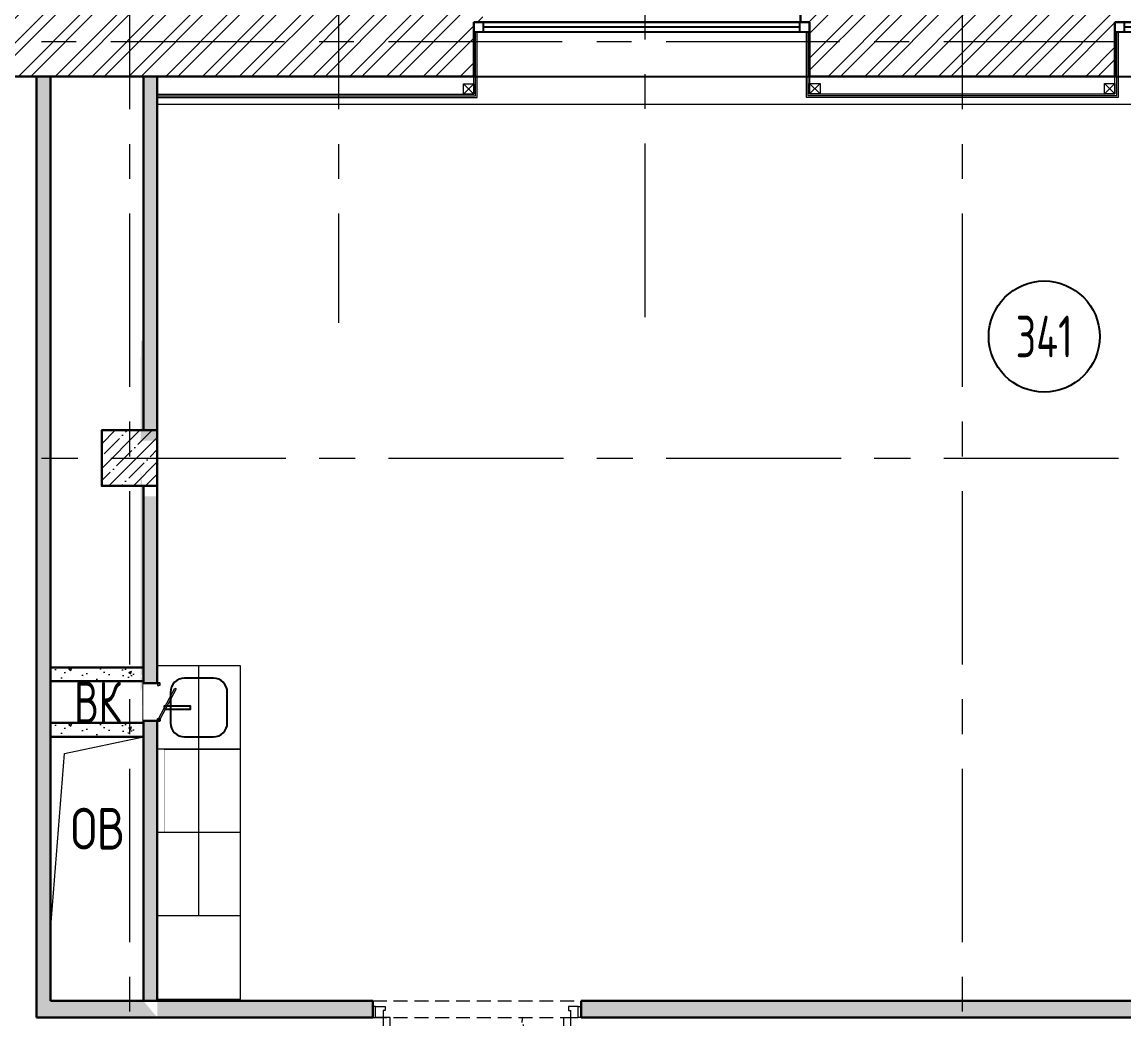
# Model space of a CAD drawing. Header units: millimetres. Extents: x -265044 to 366616, y 0 to 292181.
# Drawn here: x 86868 to 94807, y 120561 to 127742 of the extents above; entities that cross this region are included whole.
import ezdxf
from ezdxf import colors
from ezdxf.entities.mleader import LeaderData, LeaderLine
from ezdxf.enums import TextEntityAlignment as Align
from ezdxf.math import Vec2, Vec3

# ---------------------------------------------------------------- set-up
doc = ezdxf.new("R2010")
doc.units = ezdxf.units.MM
doc.header["$MEASUREMENT"] = 0
doc.set_wipeout_variables(frame=1)
for name, pattern in [('ACAD_ISO03W100', [30, 12, -18]), ('ADSK_Штриховая_ш2 п1', [3, 2, -1]), ('CENTER', [2, 1.25, -0.25, 0.25, -0.25])]:
    doc.linetypes.add(name, pattern=pattern)
doc.layers.get('0').update_dxf_attribs({"color": 250, "lineweight": 9})
for name, color, linetype, lineweight in [('_0', 250, 'Continuous', 9), ('АР_Двери', 5, 'Continuous', 18), ('АР_Колонны', 5, 'Continuous', 30), ('АР_Колонны Штрих', 250, 'Continuous', 5), ('АР_Маркер экспликации', 239, 'Continuous', 13), ('АР_Номер помещения', 1, 'Continuous', 25), ('АР_Оси', 193, 'Continuous', 9), ('АР_Отметки', 250, 'Continuous', 15), ('АР_Перегородки газоблок', 165, 'Continuous', 30), ('АР_Перегородки газоблок_Штрих', 165, 'Continuous', 5), ('АР_Подоконники', 163, 'Continuous', 9), ('АР_Помещения_площадь', 19, 'Continuous', 9), ('АР_Сущ Несущая стена', 202, 'Continuous', 30), ('АР_тонкая линия', 250, 'Continuous', 0), ('АР_Штриховка кирпич', 250, 'Continuous', 9), ('ТХ_мебель передв', 250, 'Continuous', 13), ('ТХ_мебель_стац', 250, 'Continuous', 13)]:
    doc.layers.add(name, color=color, linetype=linetype, lineweight=lineweight)
for name, color, linetype in [('АР_новое окно', 160, 'Continuous'), ('АР_Отверстия', 251, 'Continuous'), ('ТХ_ВК_оборуд.ТХ', 250, 'Continuous')]:
    doc.layers.add(name, color=color, linetype=linetype)
doc.styles.add('ICOCPEUR', font='isocpeur.ttf')
doc.styles.add('ISOCPEUR', font='isocpeur.ttf', dxfattribs={"width": 0.7})
doc.styles.get("Standard").update_dxf_attribs({"font": 'isocpeur.ttf'})
pattern_1 = [(50, (0, 0), (215.17805, -18.82564), [22.5, -247.5]), (355, (0, 0), (-41.6254, 225.65764), [18, -198]), (100.45144, (17.93, -1.57), (173.55265, 206.832), [19.12206, -210.34263]), (46.1842, (0, 60), (320.1724, -49.6558), [33.75, -371.25]), (96.63564, (26.68, 55.86), (280.3986, 292.2356), [28.6831, -315.5141]), (351.18416, (0, 60), (280.3986, 292.2356), [27, -297]), (21, (30, 45), (179.07212, -120.78567), [22.5, -247.5]), (326, (30, 45), (72.9946, 217.545), [18, -198]), (71.45144, (44.92, 34.93), (252.0667, 96.75935), [19.12206, -210.34263]), (37.5, (0, 0), (3.647957, 99.868156), [0, -195.6, 0, -201, 0, -198.75]), (7.5, (0, 0), (78.92086, 118.323514), [0, -114.6, 0, -191.1, 0, -75.75]), (327.5, (-66.9, 0), (160.14673, -6.76646), [0, -75, 0, -234, 0, -310.5]), (317.5, (-96.9, 0), (174.95585, 30.0315), [0, -97.5, 0, -155.4, 0, -220.5])]

# ---------------------------------------------------------------- blocks, each defined once
blk = doc.blocks.new('*U156')
at = {"layer": 'АР_новое окно', "color": 8, "lineweight": 20}
for p, q in [((0, 3800), (-70, 3800)), ((0, 0), (-70, 0))]:
    blk.add_line(p, q, dxfattribs=at)
at = {"layer": 'АР_новое окно', "color": 8}
for p, q in [((-70, 3800), (-70, 0)), ((-70, 0), (-70, 3800)), ((0, 3800), (0, 0)), ((0, 3730), (-70, 3730)), ((-35, 3730), (-35, 70)), ((0, 70), (-70, 70))]:
    blk.add_line(p, q, dxfattribs=at)
blk = doc.blocks.new('*U157')
at = {"layer": 'АР_новое окно', "color": 8, "lineweight": 20}
for p, q in [((0, 2420), (-70, 2420)), ((0, 0), (-70, 0))]:
    blk.add_line(p, q, dxfattribs=at)
at = {"layer": 'АР_новое окно', "color": 8}
for p, q in [((-70, 2420), (-70, 0)), ((-70, 0), (-70, 2420)), ((0, 2420), (0, 0)), ((0, 2350), (-70, 2350)), ((-35, 2350), (-35, 70)), ((0, 70), (-70, 70))]:
    blk.add_line(p, q, dxfattribs=at)
blk = doc.blocks.new('*U223')
at = {"layer": 'АР_Номер помещения', "color": 8}
blk.add_circle((-22384.8, 1499.6), 400, dxfattribs=at)
at = {"layer": 'АР_Помещения_площадь', "color": 8}
blk.add_line((-18638.4, -2917.4), (-19060.7, -2917.4), dxfattribs=at)
at = {"color": 8, "style": 'ISOCPEUR', "width": 0.7, "flags": 1}
blk.add_attdef('КАТЕГОРИЯ', (-499.2, -2092.2), '', height=250, dxfattribs=at)
at = {"layer": 'АР_Номер помещения', "color": 8, "style": 'ISOCPEUR', "width": 0.7}
blk.add_attdef('НОМЕР_ПОМЕЩЕНИЯ', text='', height=300, dxfattribs=at).set_placement((-22384.8, 1499.6), align=Align.MIDDLE_CENTER)
at = {"layer": 'АР_Помещения_площадь', "color": 8, "lineweight": 30, "width": 0.7, "flags": 104}
blk.add_attdef('ИМЯ_ПОМЕЩЕНИЯ', text='', height=100, dxfattribs=at).set_placement((157.6, 1217.1), align=Align.MIDDLE_CENTER)
at = {"layer": 'АР_Помещения_площадь', "color": 8, "style": 'ISOCPEUR', "width": 0.7}
blk.add_attdef('ПЛОЩАДЬ_ПОМЕЩЕНИЯ', text='', height=200, dxfattribs=at).set_placement((-18633.5, -2670.8), align=Align.MIDDLE_RIGHT)
blk = doc.blocks.new('_DotSmall')
at = {"color": 8, "linetype": 'ByBlock', "const_width": 0.5}
blk.add_lwpolyline([(-0.0625, 0, 1), (0.0625, 0, 1)], format="xyb", close=True, dxfattribs=at)
blk = doc.blocks.new('кухня тип 3')
at = {"color": 8, "ltscale": 100}
for p, q in [((209139.5, 25435.9), (209139.5, 24835.9)), ((209739.5, 25435.9), (209739.5, 24835.9)), ((210339.5, 25435.9), (210339.5, 24835.9)), ((209139.5, 25135.9), (210939.5, 25135.9))]:
    blk.add_line(p, q, dxfattribs=at)
blk.add_lwpolyline([(210939.5, 24835.9), (208539.5, 24835.9), (208539.5, 25435.9), (210939.5, 25435.9)], close=True, dxfattribs=at)
at = {"layer": 'ТХ_ВК_оборуд.ТХ', "color": 8, "ltscale": 100}
blk.add_lwpolyline([(210528.3, 25340.3), (210750.8, 25340.3, -0.414214), (210850.8, 25240.3), (210850.8, 25031.6, -0.414214), (210750.8, 24931.6), (210528.3, 24931.6, -0.414214), (210428.3, 25031.6), (210428.3, 25240.3, -0.414214)], format="xyb", close=True, dxfattribs=at)
blk.add_lwpolyline([(210626.3, 24887.9), (210652.8, 24887.9), (210652.8, 25073.5), (210626.3, 25073.5)], close=True, dxfattribs=at)
blk = doc.blocks.new('Полуторная_на лестницу')
at = {"color": 8}
for points in [[(75, 80), (75, 1080), (124.9, 1080), (124.9, 80)], [(1375.1, 430), (1375.1, 80), (1425, 80), (1425, 430)]]:
    blk.add_lwpolyline(points, close=True, dxfattribs=at)
for points in [[(0, 0), (0, 80), (20, 80), (20, 0), (0, 0)], [(20, 80), (20, 0), (90, 0), (90, 30), (75, 30), (75, 80), (20, 80)], [(1480, 80), (1480, 0), (1410, 0), (1410, 30), (1425, 30), (1425, 80), (1480, 80)], [(1500, 0), (1500, 80), (1480, 80), (1480, 0), (1500, 0)]]:
    blk.add_lwpolyline(points, dxfattribs=at)
at = {"color": 8, "linetype": 'ACAD_ISO03W100', "ltscale": 3}
for centre, radius, start, end in [((75, 80), 1000, 0, 90), ((1465.4, 39.6), 392.5, 95.90754, 174.09246)]:
    blk.add_arc(centre, radius, start, end, dxfattribs=at)
blk = doc.blocks.new('A$Ce02d65bd')
at = {"color": 8, "ltscale": 100}
for points in [[(0, 0), (0, 75), (75, 75), (75, 0), (0, 0)], [(0, 0), (75, 75)], [(0, 75), (75, 0)]]:
    blk.add_lwpolyline(points, dxfattribs=at)
blk = doc.blocks.new('*U1545')
at = {"color": 8}
blk.add_wipeout([(-565, 60), (445, 60), (445, -388), (-565, -388)], dxfattribs=at)
for p, q in [((-530, 60), (-565, 60)), ((-550, 60), (-550, -10)), ((-550, -10), (-550, 60)), ((-510, 60), (-530, 60)), ((-510, 20), (-510, 60)), ((-500, 20), (-510, 20)), ((-500, -10), (-500, 20)), ((380, -10), (380, 20)), ((380, 20), (390, 20)), ((390, 20), (390, 60)), ((390, 60), (410, 60)), ((410, 60), (445, 60)), ((430, 60), (430, -10)), ((430, -10), (430, 60)), ((-565, -10), (-530, -10)), ((-530, -10), (-500, -10)), ((410, -10), (380, -10)), ((445, -10), (410, -10))]:
    blk.add_line(p, q, dxfattribs=at)
at = {"color": 8, "lineweight": 30}
for p, q in [((-565, 60), (-565, -388)), ((445, 60), (445, -388))]:
    blk.add_line(p, q, dxfattribs=at)
at = {"color": 8}
blk.add_lwpolyline([(389, 60), (370, 25), (-424, 448), (-406, 483)], close=True, dxfattribs=at)

msp = doc.modelspace()

# ---------------------------------------------------------------- hatches: boundary and pattern name
at = {"layer": 'АР_Колонны Штрих', "ltscale": 100}
h = msp.add_hatch(dxfattribs=at)
h.set_pattern_fill('ANSI35', color=8, scale=500)
h.set_pattern_definition([(45, (-869609.7, 164672.16), (-88.388348, 88.388348), []), (45, (-869521.31, 164672.16), (-88.388348, 88.388348), [156.25, -31.25, 0, -31.25])])
h.paths.add_polyline_path([(87842.4, 124800.7), (87442.4, 124800.7), (87442.4, 124400.7), (87842.4, 124400.7)])
at = {"layer": 'АР_Перегородки газоблок_Штрих', "ltscale": 100}
h = msp.add_hatch(dxfattribs=at)
h.set_pattern_fill('AR-CONC', color=8, scale=30)
h.set_pattern_definition([(50, (-0.07, -2539.68), (215.17805, -18.82564), [22.5, -247.5]), (355, (-0.07, -2539.68), (-41.6254, 225.65764), [18, -198]), (100.45144, (17.86, -2541.25), (173.55265, 206.832), [19.12206, -210.34263]), (46.1842, (-0.07, -2479.68), (320.1724, -49.6558), [33.75, -371.25]), (96.63564, (26.6, -2483.82), (280.3986, 292.2356), [28.6831, -315.5141]), (351.18416, (-0.07, -2479.68), (280.3986, 292.2356), [27, -297]), (21, (29.93, -2494.68), (179.07212, -120.78567), [22.5, -247.5]), (326, (29.93, -2494.68), (72.9946, 217.545), [18, -198]), (71.45144, (44.86, -2504.75), (252.0667, 96.75935), [19.12206, -210.34263]), (37.5, (-0.07, -2539.68), (3.647957, 99.868156), [0, -195.6, 0, -201, 0, -198.75]), (7.5, (-0.07, -2539.68), (78.92086, 118.32351), [0, -114.6, 0, -191.1, 0, -75.75]), (327.5, (-66.97, -2539.68), (160.14673, -6.76646), [0, -75, 0, -234, 0, -310.5]), (317.5, (-96.97, -2539.68), (174.95585, 30.0315), [0, -97.5, 0, -155.4, 0, -220.5])])
h.paths.add_polyline_path([(87742.4, 120690.7), (87072.3, 120690.7), (87072.4, 127350.7), (86972.4, 127350.7), (86972.4, 120570.8), (87842.4, 120570.8)])
h = msp.add_hatch(dxfattribs=at)
h.set_pattern_fill('AR-CONC', color=8, scale=30)
h.set_pattern_definition(pattern_1)
h.paths.add_polyline_path([(87842.4, 124725.3), (87842.4, 124525.3), (87722.4, 124525.3), (87722.4, 124725.3)], flags=16)
h.paths.add_polyline_path([(87842.4, 124325.3), (87742.4, 124325.3), (87722.4, 124525.3), (87842.4, 124525.3)], flags=16)
h.paths.add_polyline_path([(87842.4, 127350.7), (87742.4, 127350.7), (87742.4, 125447.8), (87724.1, 125447.8), (87724.1, 125327.8), (87722.4, 125327.8), (87722.4, 123035.6), (87742.3, 122992.8), (87722.2, 122915.6), (87722.2, 123035.6), (87732.4, 123035.6), (87742.4, 120690.7), (87842.4, 120690.7), (87842.4, 120570.7), (89395.3, 120570.7), (89395.3, 120690.7), (87842.4, 120690.7)])
h = msp.add_hatch(dxfattribs=at)
h.set_pattern_fill('AR-CONC', color=8, scale=30)
h.set_pattern_definition([(50, (-0.07, -641.58), (215.17805, -18.82564), [22.5, -247.5]), (355, (-0.07, -641.58), (-41.6254, 225.65764), [18, -198]), (100.45144, (17.86, -643.15), (173.55265, 206.832), [19.12206, -210.34263]), (46.1842, (-0.07, -581.58), (320.1724, -49.6558), [33.75, -371.25]), (96.63564, (26.6, -585.72), (280.3986, 292.2356), [28.6831, -315.5141]), (351.18416, (-0.07, -581.58), (280.3986, 292.2356), [27, -297]), (21, (29.93, -596.58), (179.07212, -120.78567), [22.5, -247.5]), (326, (29.93, -596.58), (72.9946, 217.545), [18, -198]), (71.45144, (44.86, -606.65), (252.0667, 96.75935), [19.12206, -210.34263]), (37.5, (-0.07, -641.58), (3.647957, 99.868156), [0, -195.6, 0, -201, 0, -198.75]), (7.5, (-0.07, -641.58), (78.92086, 118.32351), [0, -114.6, 0, -191.1, 0, -75.75]), (327.5, (-66.97, -641.58), (160.14673, -6.76646), [0, -75, 0, -234, 0, -310.5]), (317.5, (-96.97, -641.58), (174.95585, 30.0315), [0, -97.5, 0, -155.4, 0, -220.5])])
h.paths.add_polyline_path([(87742.3, 123092.8), (87072.4, 123092.8), (87072.3, 122992.8), (87742.3, 122992.8)])
h = msp.add_hatch(dxfattribs=at)
h.set_pattern_fill('AR-CONC', color=8, scale=30)
h.set_pattern_definition([(50, (-0.07, -1041.58), (215.17805, -18.82564), [22.5, -247.5]), (355, (-0.07, -1041.58), (-41.6254, 225.65764), [18, -198]), (100.45144, (17.86, -1043.15), (173.55265, 206.832), [19.12206, -210.34263]), (46.1842, (-0.07, -981.58), (320.1724, -49.6558), [33.75, -371.25]), (96.63564, (26.6, -985.72), (280.3986, 292.2356), [28.6831, -315.5141]), (351.18416, (-0.07, -981.58), (280.3986, 292.2356), [27, -297]), (21, (29.93, -996.58), (179.07212, -120.78567), [22.5, -247.5]), (326, (29.93, -996.58), (72.9946, 217.545), [18, -198]), (71.45144, (44.86, -1006.65), (252.0667, 96.75935), [19.12206, -210.34263]), (37.5, (-0.07, -1041.58), (3.647957, 99.868156), [0, -195.6, 0, -201, 0, -198.75]), (7.5, (-0.07, -1041.58), (78.92086, 118.32351), [0, -114.6, 0, -191.1, 0, -75.75]), (327.5, (-66.97, -1041.58), (160.14673, -6.76646), [0, -75, 0, -234, 0, -310.5]), (317.5, (-96.97, -1041.58), (174.95585, 30.0315), [0, -97.5, 0, -155.4, 0, -220.5])])
h.paths.add_polyline_path([(87742.3, 122692.8), (87072.3, 122692.8), (87072.3, 122592.8), (87742.3, 122592.8)])
at = {"layer": 'АР_Перегородки газоблок_Штрих', "ltscale": 500}
h = msp.add_hatch(dxfattribs=at)
h.set_pattern_fill('AR-CONC', color=8, scale=30)
h.set_pattern_definition(pattern_1)
h.paths.add_polyline_path([(93642.4, 120690.7), (90896.3, 120690.7), (90896.3, 120570.7), (93642.4, 120570.7)])
h.paths.add_polyline_path([(99771.2, 120690.7), (93642.4, 120690.7), (93642.4, 120570.7), (99771.2, 120570.7)])
at = {"layer": 'АР_Штриховка кирпич', "ltscale": 100}
h = msp.add_hatch(dxfattribs=at)
h.set_pattern_fill('ANSI32', color=8, scale=500)
h.set_pattern_definition([(45, (-901740.22, 164426.86), (-132.58252, 132.58252), []), (45, (-901651.84, 164426.86), (-132.58252, 132.58252), [])])
h.paths.add_polyline_path([(90999.3, 128908.6), (90962.3, 128908.6)])
h.paths.add_polyline_path([(90122.4, 127350.7), (90122.4, 127741.8), (90187.4, 127741.8), (90187.4, 127860.7), (89402.4, 127860.7), (89402.4, 131370.7), (88377.4, 131370.7), (88377.4, 130860.7), (88892.4, 130860.7), (88892.4, 127860.7), (83697.4, 127860.7), (83697.4, 127350.7)])
h.paths.add_polyline_path([(92542.4, 127741.8), (92542.4, 127350.7), (94742.4, 127350.7), (94742.4, 127860.7), (92477.4, 127860.7), (92477.4, 127741.8)])

# ---------------------------------------------------------------- linework, layer by layer
at = {"color": 8}
for points in [[(87842.4, 127210.3), (90134.9, 127210.3), (90134.9, 127669.6)], [(87842.4, 127197.8), (90147.4, 127197.8), (90147.4, 127669.6)], [(92517.4, 127671.8), (92517.4, 127200), (94767.4, 127200), (94767.4, 127671.8)], [(92529.9, 127671.8), (92529.9, 127212.5), (94754.9, 127212.5), (94754.9, 127671.8)], [(92542.4, 127741.8), (92542.4, 127225), (94742.4, 127225), (94742.4, 127602.8)], [(87842.4, 127222.8), (90122.4, 127222.8), (90122.4, 127600.7)]]:
    msp.add_lwpolyline(points, dxfattribs=at)
at = {"layer": 'АР_Колонны', "color": 8, "ltscale": 100}
msp.add_lwpolyline([(87842.4, 124800.7), (87842.4, 124400.7), (87442.4, 124400.7), (87442.4, 124800.7), (87842.4, 124800.7)], dxfattribs=at)
at = {"layer": 'АР_новое окно', "color": 8}
for p, q in [((90122.4, 127350.7), (92542.4, 127350.7)), ((94742.4, 127350.7), (98542.4, 127350.7))]:
    msp.add_line(p, q, dxfattribs=at)
at = {"layer": 'АР_Оси', "color": 8, "linetype": 'CENTER', "ltscale": 1000}
for p, q in [((87642.4, 134363.2), (87642.4, 78630.8)), ((89147.4, 134363.2), (89147.4, 125575.6)), ((91357.4, 125617), (91357.4, 134361.7)), ((93642.4, 134363.2), (93642.4, 78630.8)), ((45508.7, 127600.7), (128687.1, 127600.7)), ((45508.7, 124600.7), (128687.1, 124600.7)), ((45518.9, 124601), (128697.3, 124601))]:
    msp.add_line(p, q, dxfattribs=at)
at = {"layer": 'АР_Перегородки газоблок', "color": 8, "ltscale": 100}
for p, q in [((86972.4, 127350.7), (86972.4, 120570.8)), ((87072.4, 127350.7), (87072.4, 120690.7)), ((87742.4, 124400.7), (87742.4, 120690.7)), ((87842.4, 124400.7), (87842.4, 120690.7)), ((87072.4, 123092.8), (87742.3, 123092.8)), ((87742.3, 122992.8), (87072.4, 122992.8)), ((87742.3, 122692.8), (87072.3, 122692.8)), ((89395.3, 120690.7), (87072.4, 120690.7)), ((89395.3, 120690.7), (89395.3, 120570.7)), ((99771.2, 120690.7), (90896.3, 120690.7)), ((90896.3, 120690.7), (90896.3, 120570.7)), ((89395.3, 120570.7), (86972.4, 120570.8)), ((99771.2, 120570.7), (90896.3, 120570.7))]:
    msp.add_line(p, q, dxfattribs=at)
for points in [[(87742.4, 127350.7), (87742.4, 124800.7)], [(87842.4, 124800.7), (87842.4, 127350.7)], [(87742.3, 122592.8), (87072.3, 122592.8)]]:
    msp.add_lwpolyline(points, dxfattribs=at)
at = {"layer": 'АР_Подоконники', "color": 8, "ltscale": 100}
msp.add_line((87842.4, 127150.7), (99582.3, 127150.7), dxfattribs=at)
at = {"layer": 'АР_Сущ Несущая стена', "color": 8, "ltscale": 100}
for p, q in [((92477.4, 127741.8), (92477.4, 127860.7)), ((90122.4, 127741.8), (90122.4, 127350.7)), ((92477.4, 127741.8), (92542.4, 127741.8)), ((92542.4, 127741.8), (92542.4, 127350.7)), ((94742.4, 127741.8), (94742.4, 127350.7)), ((94742.4, 127741.8), (94807.4, 127741.8)), ((83697.4, 127350.7), (90122.4, 127350.7)), ((92542.4, 127350.7), (94742.4, 127350.7))]:
    msp.add_line(p, q, dxfattribs=at)
at = {"layer": 'АР_Сущ Несущая стена', "color": 8, "lineweight": 15, "ltscale": 100}
msp.add_line((90187.4, 127741.8), (92542.4, 127741.8), dxfattribs=at)
at = {"layer": 'АР_тонкая линия', "color": 8, "ltscale": 100}
for p, q in [((87174.4, 122473.5), (87742.3, 122592.8)), ((87072.5, 121194.6), (87174.4, 122473.5))]:
    msp.add_line(p, q, dxfattribs=at)
at = {"layer": 'АР_тонкая линия', "color": 8, "linetype": 'ADSK_Штриховая_ш2 п1', "ltscale": 50}
for p, q in [((89395.3, 120690.8), (90896.3, 120690.8)), ((89395.3, 120570.8), (90896.3, 120570.8))]:
    msp.add_line(p, q, dxfattribs=at)
at = {"layer": 'ТХ_мебель передв', "color": 8, "ltscale": 0.1, "const_width": 2}
msp.add_lwpolyline([(88442.4, 122498.7), (88442.4, 121908.7), (87892.4, 121908.7), (87892.4, 122498.7)], close=True, dxfattribs=at)

# ---------------------------------------------------------------- block references
at = {"layer": '_0', "color": 8, "lineweight": -3, "ltscale": 500}
for p in [(90047.4, 127222.8), (92542.4, 127225), (94667.4, 127225)]:
    msp.add_blockref('A$Ce02d65bd', p, dxfattribs=at)
at = {"layer": 'АР_Двери', "color": 8, "xscale": -1, "rotation": 180}
msp.add_blockref('Полуторная_на лестницу', (89395.3, 120650.7), dxfattribs=at)
at = {"layer": 'АР_Маркер экспликации', "color": 8}
ref = msp.add_blockref('*U223', (116617.5, 123976.9), dxfattribs=at)
ref.add_attrib('НОМЕР_ПОМЕЩЕНИЯ', '341', dxfattribs={"layer": 'АР_Номер помещения', "color": 8, "height": 300, "style": 'ISOCPEUR', "width": 0.7}).set_placement((94232.7, 125476.5), align=Align.MIDDLE_CENTER)
ref.add_attrib('ПЛОЩАДЬ_ПОМЕЩЕНИЯ', '71.92', dxfattribs={"layer": 'АР_Помещения_площадь', "color": 8, "height": 200, "style": 'ISOCPEUR', "width": 0.7}).set_placement((97984, 121306), align=Align.MIDDLE_RIGHT)
at = {"layer": 'АР_новое окно', "color": 8, "xscale": -1, "rotation": 90}
for name, p in [('*U157', (92542.4, 127671.8)), ('*U156', (98542.4, 127671.8))]:
    msp.add_blockref(name, p, dxfattribs=at)
at = {"layer": 'ТХ_мебель_стац', "color": 8, "xscale": -1, "rotation": 270}
msp.add_blockref('кухня тип 3', (63006.5, -87835.8), dxfattribs=at)
msp.add_blockref('кухня тип 3', (63006.5, -87835.8), dxfattribs=at)

# ---------------------------------------------------------------- texts
at = {"layer": 'АР_Отверстия', "color": 8, "ltscale": 100, "char_height": 300, "attachment_point": 5, "line_spacing_factor": 0.7, "style": 'ICOCPEUR'}
for s, insert in [('\\A1;{\\W0.7;ВК}', (87412.1, 122840.2)), ('\\A1;{\\W0.8;ОВ}', (87413.3, 121931.1))]:
    msp.add_mtext(s, dxfattribs=dict(at, insert=insert))

# ---------------------------------------------------------------- leaders
at = {"layer": 'АР_Отметки', "color": 8}
ml = msp.add_multileader_mtext('Standard', dxfattribs=at)
ml.set_content('Л.4', color=8, style='ISOCPEUR')
ml.set_leader_properties(color=8, linetype='Continuous', lineweight=-1)
ml.set_arrow_properties(name='DOTSMALL')
ml.build(insert=Vec2(0, 0))
ml.multileader.update_dxf_attribs({"has_text_frame": 1, "text_left_attachment_type": 4, "text_right_attachment_type": 4, "dogleg_length": 100, "arrow_head_size": 180})
ctx = ml.context
ctx.base_point, ctx.char_height, ctx.arrow_head_size, ctx.landing_gap_size, ctx.plane_origin = Vec3(219850.4, 129601.6), 250, 180, 50, Vec3(247234.1, 117978.5)
ctx.left_attachment, ctx.right_attachment = 4, 4
notes = []
notes.append((ctx, [(0, (0, 0, 0), (0, 0), (1, 0), 1, [])]))
ctx.mtext.insert, ctx.mtext.width, ctx.mtext.line_spacing_style, ctx.mtext.flow_direction = Vec3(219900.4, 129934.9), 852.697, 2, 5
ml = msp.add_multileader_mtext('Standard', dxfattribs=at)
ml.set_content('+11,550', color=8, style='ISOCPEUR')
ml.set_leader_properties(color=8, linetype='Continuous', lineweight=-1)
ml.set_arrow_properties(name='DOTSMALL')
ml.build(insert=Vec2(0, 0))
ml.multileader.update_dxf_attribs({"has_text_frame": 1, "text_left_attachment_type": 4, "text_right_attachment_type": 4, "dogleg_length": 100, "arrow_head_size": 180})
ctx = ml.context
ctx.base_point, ctx.char_height, ctx.arrow_head_size, ctx.landing_gap_size, ctx.plane_origin = Vec3(219245.9, 128951.2), 250, 180, 50, Vec3(217084.7, 128360)
ctx.left_attachment, ctx.right_attachment = 4, 4
notes.append((ctx, [(0, (0, 0, 0), (0, 0), (1, 0), 1, [])]))
ctx.mtext.insert, ctx.mtext.width, ctx.mtext.line_spacing_style, ctx.mtext.flow_direction = Vec3(219295.9, 129284.5), 852.697, 2, 5
ml = msp.add_multileader_mtext('Standard', dxfattribs=at)
ml.set_content('+11,550', color=8, style='ISOCPEUR')
ml.set_leader_properties(color=8, linetype='Continuous', lineweight=-1)
ml.set_arrow_properties(name='DOTSMALL')
ml.build(insert=Vec2(0, 0))
ml.multileader.update_dxf_attribs({"has_text_frame": 1, "text_left_attachment_type": 4, "text_right_attachment_type": 4, "dogleg_length": 100, "arrow_head_size": 180})
ctx = ml.context
ctx.base_point, ctx.char_height, ctx.arrow_head_size, ctx.landing_gap_size, ctx.plane_origin = Vec3(219245.9, 128951.2), 250, 180, 50, Vec3(217084.7, 128360)
ctx.left_attachment, ctx.right_attachment = 4, 4
notes.append((ctx, [(0, (0, 0, 0), (0, 0), (1, 0), 1, [])]))
ctx.mtext.insert, ctx.mtext.width, ctx.mtext.line_spacing_style, ctx.mtext.flow_direction = Vec3(219295.9, 129284.5), 852.697, 2, 5
ml = msp.add_multileader_mtext('Standard', dxfattribs=at)
ml.set_content('+13,200', color=8, style='ISOCPEUR')
ml.set_leader_properties(color=8, linetype='Continuous', lineweight=-1)
ml.set_arrow_properties(name='DOTSMALL')
ml.build(insert=Vec2(0, 0))
ml.multileader.update_dxf_attribs({"has_text_frame": 1, "text_left_attachment_type": 4, "text_right_attachment_type": 4, "dogleg_length": 100, "arrow_head_size": 180})
ctx = ml.context
ctx.base_point, ctx.char_height, ctx.arrow_head_size, ctx.landing_gap_size, ctx.plane_origin = Vec3(224401.7, 128884.7), 250, 180, 50, Vec3(222084.7, 129105)
ctx.left_attachment, ctx.right_attachment = 4, 4
notes.append((ctx, [(0, (0, 0, 0), (0, 0), (1, 0), 1, [])]))
ctx.mtext.insert, ctx.mtext.width, ctx.mtext.line_spacing_style, ctx.mtext.flow_direction = Vec3(224451.7, 129218.1), 852.697, 2, 5
ml = msp.add_multileader_mtext('Standard', dxfattribs=at)
ml.set_content('+7,050', color=8, style='ISOCPEUR')
ml.set_leader_properties(color=8, linetype='Continuous', lineweight=-1)
ml.set_arrow_properties(name='DOTSMALL')
ml.build(insert=Vec2(0, 0))
ml.multileader.update_dxf_attribs({"has_text_frame": 1, "text_left_attachment_type": 4, "text_right_attachment_type": 4, "dogleg_length": 100, "arrow_head_size": 180})
ctx = ml.context
ctx.base_point, ctx.char_height, ctx.arrow_head_size, ctx.landing_gap_size, ctx.plane_origin = Vec3(87831.5, 128735), 250, 180, 50, Vec3(87750.1, 127467.4)
ctx.left_attachment, ctx.right_attachment = 4, 4
notes.append((ctx, [(0, (0, 0, 0), (0, 0), (1, 0), 1, [])]))
ctx.mtext.insert, ctx.mtext.width, ctx.mtext.line_spacing_style, ctx.mtext.flow_direction = Vec3(87881.5, 129068.3), 852.697, 2, 5
ml = msp.add_multileader_mtext('Standard', dxfattribs=at)
ml.set_content('+13,340', color=8, style='ISOCPEUR')
ml.set_leader_properties(color=8, linetype='Continuous', lineweight=-1)
ml.set_arrow_properties(name='DOTSMALL')
ml.build(insert=Vec2(0, 0))
ml.multileader.update_dxf_attribs({"has_text_frame": 1, "text_left_attachment_type": 4, "text_right_attachment_type": 4, "dogleg_length": 100, "arrow_head_size": 180})
ctx = ml.context
ctx.base_point, ctx.char_height, ctx.arrow_head_size, ctx.landing_gap_size, ctx.plane_origin = Vec3(224285.9, 127292.9), 250, 180, 50, Vec3(222767.1, 127587.8)
ctx.left_attachment, ctx.right_attachment = 4, 4
notes.append((ctx, [(0, (0, 0, 0), (0, 0), (1, 0), 1, [])]))
ctx.mtext.insert, ctx.mtext.width, ctx.mtext.line_spacing_style, ctx.mtext.flow_direction = Vec3(224335.9, 127626.3), 852.697, 2, 5
ml = msp.add_multileader_mtext('Standard', dxfattribs=at)
ml.set_content('+6,300', color=8, style='ISOCPEUR')
ml.set_leader_properties(color=8, linetype='Continuous', lineweight=-1)
ml.set_arrow_properties(name='DOTSMALL')
ml.build(insert=Vec2(0, 0))
ml.multileader.update_dxf_attribs({"has_text_frame": 1, "text_left_attachment_type": 4, "text_right_attachment_type": 4, "dogleg_length": 100, "arrow_head_size": 180})
ctx = ml.context
ctx.base_point, ctx.char_height, ctx.arrow_head_size, ctx.landing_gap_size, ctx.plane_origin = Vec3(114000.6, 126617.8), 250, 180, 50, Vec3(122344.4, 124376.9)
ctx.left_attachment, ctx.right_attachment = 4, 4
notes.append((ctx, [(0, (0, 0, 0), (0, 0), (1, 0), 1, [])]))
ctx.mtext.insert, ctx.mtext.width, ctx.mtext.line_spacing_style, ctx.mtext.flow_direction = Vec3(114050.6, 126951.1), 852.697, 2, 5
ml = msp.add_multileader_mtext('Standard', dxfattribs=at)
ml.set_content('Л.5', color=8, style='ISOCPEUR')
ml.set_leader_properties(color=8, linetype='Continuous', lineweight=-1)
ml.set_arrow_properties(name='DOTSMALL')
ml.build(insert=Vec2(0, 0))
ml.multileader.update_dxf_attribs({"has_text_frame": 1, "text_left_attachment_type": 4, "text_right_attachment_type": 4, "dogleg_length": 100, "arrow_head_size": 180})
ctx = ml.context
ctx.base_point, ctx.char_height, ctx.arrow_head_size, ctx.landing_gap_size, ctx.plane_origin = Vec3(112098.3, 126005.4), 250, 180, 50, Vec3(137881.2, 112284.8)
ctx.left_attachment, ctx.right_attachment = 4, 4
notes.append((ctx, [(0, (0, 0, 0), (0, 0), (1, 0), 1, [])]))
ctx.mtext.insert, ctx.mtext.width, ctx.mtext.line_spacing_style, ctx.mtext.flow_direction = Vec3(112148.3, 126338.7), 852.697, 2, 5
for ctx, leaders in notes:
    for number, flags, end, landing, length, lines in leaders:
        leader = LeaderData()
        leader.index, (leader.has_last_leader_line, leader.has_dogleg_vector, leader.attachment_direction) = number, flags
        leader.last_leader_point, leader.dogleg_vector, leader.dogleg_length = Vec3(end), Vec3(landing), length
        for number, points, colour, breaks in lines:
            line = LeaderLine()
            line.index, line.vertices, line.color, line.breaks = number, Vec3.list(points), colors.encode_raw_color(colour), breaks
            leader.lines.append(line)
        ctx.leaders.append(leader)

# ---------------------------------------------------------------- next in the draw order: block references
at = {"layer": 'АР_Двери', "color": 8, "xscale": 0.2701273999331003, "yscale": 0.2701273999331003, "zscale": 0.2701273999331003, "rotation": 270.0022807060942}
msp.add_blockref('*U1545', (87847.2, 122828), dxfattribs=at)

doc.saveas('drawing.dxf')
